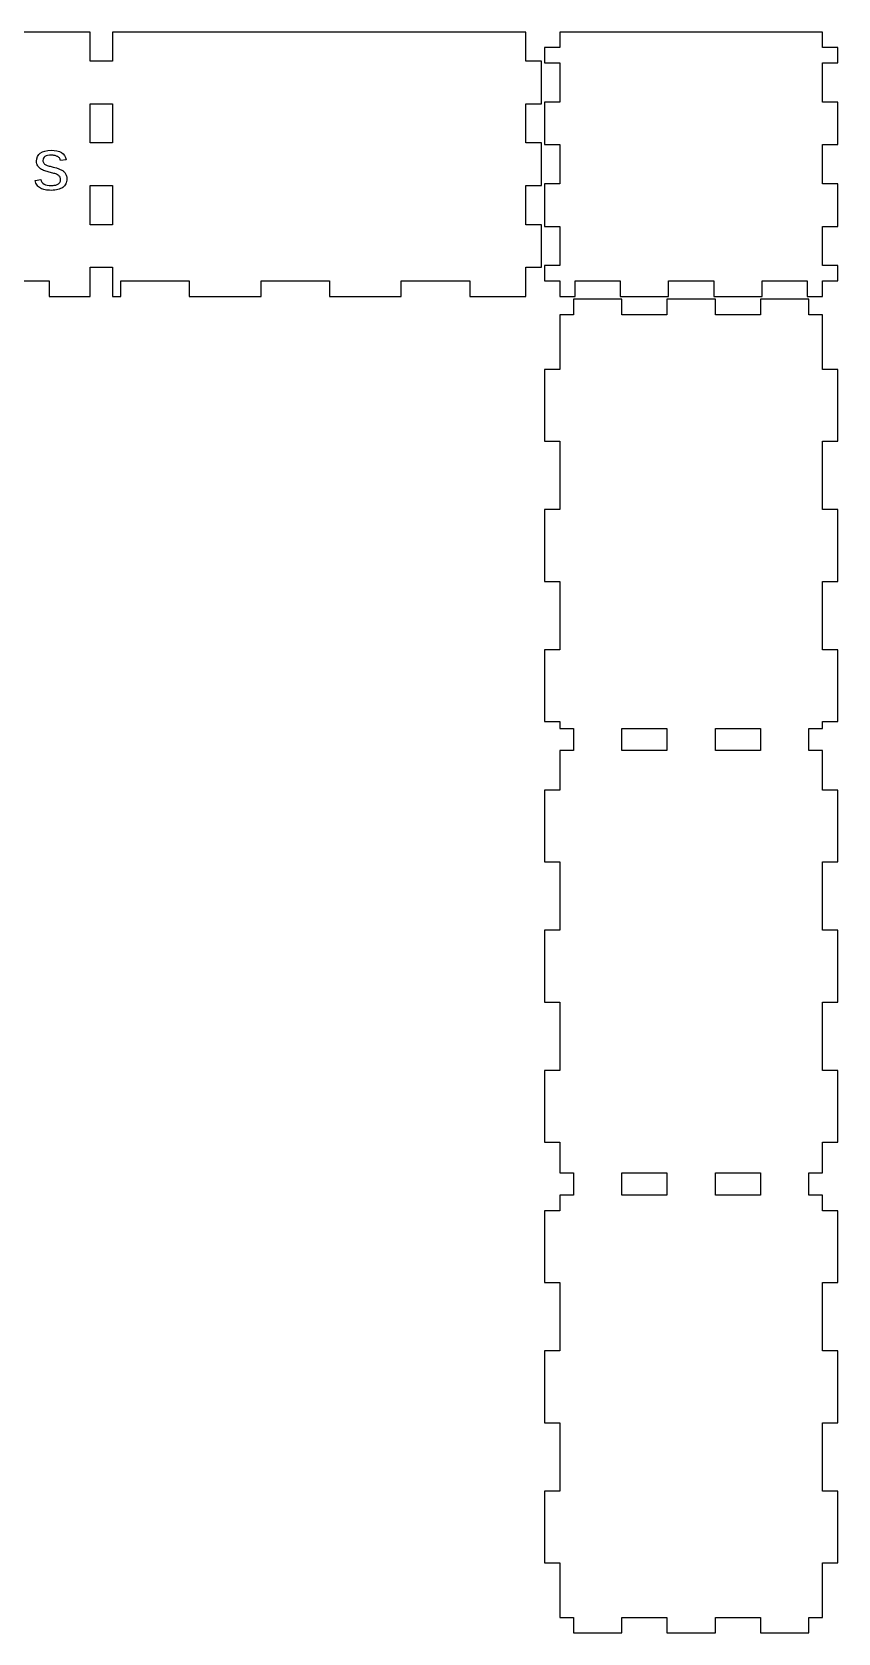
# Model space of a CAD drawing. Header units: metres. Extents: x -254 to 305, y -388 to -114.
# Drawn here: x -112.8 to 25.1, y -388.1 to -114.1 of the extents above; entities that cross this region are included whole.
import ezdxf

# ---------------------------------------------------------------- set-up
doc = ezdxf.new("R2010")
doc.units = ezdxf.units.M

msp = doc.modelspace()

# ---------------------------------------------------------------- linework, layer by layer
for p, q in [((-102.848, -114.125), (-175.132, -114.125)), ((-102.848, -119.11), (-102.848, -114.125)), ((-28.285, -114.125), (-99.048, -114.125)), ((-99.048, -114.125), (-99.048, -119.11)), ((-28.285, -119.11), (-28.285, -114.125)), ((22.465, -114.125), (-22.465, -114.125)), ((-22.465, -114.125), (-22.465, -116.785)), ((22.465, -116.785), (22.465, -114.125)), ((-22.465, -116.785), (-25.125, -116.785)), ((-25.125, -116.785), (-25.125, -119.39)), ((25.125, -116.785), (22.465, -116.785)), ((25.125, -119.39), (25.125, -116.785)), ((-99.048, -119.11), (-102.848, -119.11)), ((-25.625, -119.11), (-28.285, -119.11)), ((-25.625, -126.39), (-25.625, -119.11)), ((-25.125, -119.39), (-22.465, -119.39)), ((-22.465, -119.39), (-22.465, -126.11)), ((22.465, -126.11), (22.465, -119.39)), ((22.465, -119.39), (25.125, -119.39)), ((-102.848, -133.11), (-102.848, -126.39)), ((-102.848, -126.39), (-99.048, -126.39)), ((-99.048, -126.39), (-99.048, -133.11)), ((-28.285, -133.11), (-28.285, -126.39)), ((-28.285, -126.39), (-25.625, -126.39)), ((-22.465, -126.11), (-25.125, -126.11)), ((-25.125, -126.11), (-25.125, -133.39)), ((25.125, -126.11), (22.465, -126.11)), ((25.125, -133.39), (25.125, -126.11)), ((-99.048, -133.11), (-102.848, -133.11)), ((-25.625, -133.11), (-28.285, -133.11)), ((-25.625, -140.39), (-25.625, -133.11)), ((-25.125, -133.39), (-22.465, -133.39)), ((-22.465, -133.39), (-22.465, -140.11)), ((22.465, -140.11), (22.465, -133.39)), ((22.465, -133.39), (25.125, -133.39)), ((-112.018, -136.228), (-111.978, -135.802)), ((-112.006, -136.453), (-112.018, -136.228)), ((-111.969, -136.659), (-112.006, -136.453)), ((-111.978, -135.802), (-111.857, -135.43)), ((-111.909, -136.845), (-111.969, -136.659)), ((-111.824, -137.011), (-111.909, -136.845)), ((-111.857, -135.43), (-111.657, -135.112)), ((-111.657, -135.112), (-111.376, -134.848)), ((-111.376, -134.848), (-111.018, -134.64)), ((-111.018, -134.64), (-110.587, -134.492)), ((-110.908, -135.903), (-110.93, -136.118)), ((-110.93, -136.118), (-110.922, -136.246)), ((-110.922, -136.246), (-110.897, -136.363)), ((-110.841, -135.717), (-110.908, -135.903)), ((-110.897, -136.363), (-110.857, -136.468)), ((-110.857, -136.468), (-110.8, -136.562)), ((-110.731, -135.56), (-110.841, -135.717)), ((-110.8, -136.562), (-110.728, -136.645)), ((-110.577, -135.433), (-110.731, -135.56)), ((-110.728, -136.645), (-110.643, -136.722)), ((-110.643, -136.722), (-110.546, -136.792)), ((-110.587, -134.492), (-110.083, -134.403)), ((-110.376, -135.333), (-110.577, -135.433)), ((-110.546, -136.792), (-110.436, -136.856)), ((-110.436, -136.856), (-110.313, -136.913)), ((-110.126, -135.263), (-110.376, -135.333)), ((-110.313, -136.913), (-110.178, -136.967)), ((-110.178, -136.967), (-110.032, -137.017)), ((-109.828, -135.22), (-110.126, -135.263)), ((-110.083, -134.403), (-109.505, -134.374)), ((-109.481, -135.206), (-109.828, -135.22)), ((-109.505, -134.374), (-108.988, -134.398)), ((-109.342, -135.209), (-109.481, -135.206)), ((-109.206, -135.217), (-109.342, -135.209)), ((-109.073, -135.231), (-109.206, -135.217)), ((-108.942, -135.251), (-109.073, -135.231)), ((-108.988, -134.398), (-108.527, -134.469)), ((-108.815, -135.277), (-108.942, -135.251)), ((-108.696, -135.311), (-108.815, -135.277)), ((-108.582, -135.353), (-108.696, -135.311)), ((-108.476, -135.402), (-108.582, -135.353)), ((-108.527, -134.469), (-108.123, -134.589)), ((-108.376, -135.458), (-108.476, -135.402)), ((-108.284, -135.523), (-108.376, -135.458)), ((-108.2, -135.596), (-108.284, -135.523)), ((-108.123, -135.678), (-108.2, -135.596)), ((-108.123, -134.589), (-107.774, -134.756)), ((-108.055, -135.768), (-108.123, -135.678)), ((-107.999, -135.869), (-108.055, -135.768)), ((-107.955, -135.98), (-107.999, -135.869)), ((-107.922, -136.102), (-107.955, -135.98)), ((-106.962, -135.981), (-107.922, -136.102)), ((-107.774, -134.756), (-107.482, -134.976)), ((-107.482, -134.976), (-107.25, -135.253)), ((-107.25, -135.253), (-107.076, -135.588)), ((-107.076, -135.588), (-106.962, -135.981)), ((-112.274, -139.555), (-111.314, -139.366)), ((-112.211, -139.777), (-112.274, -139.555)), ((-111.719, -137.16), (-111.824, -137.011)), ((-111.6, -137.298), (-111.719, -137.16)), ((-111.466, -137.422), (-111.6, -137.298)), ((-111.318, -137.535), (-111.466, -137.422)), ((-111.157, -137.635), (-111.318, -137.535)), ((-111.314, -139.366), (-111.225, -139.613)), ((-111.225, -139.613), (-111.1, -139.825)), ((-110.986, -137.725), (-111.157, -137.635)), ((-110.806, -137.805), (-110.986, -137.725)), ((-110.617, -137.875), (-110.806, -137.805)), ((-110.422, -137.937), (-110.617, -137.875)), ((-110.226, -137.997), (-110.422, -137.937)), ((-110.03, -138.053), (-110.226, -137.997)), ((-110.032, -137.017), (-109.874, -137.064)), ((-109.054, -138.318), (-110.03, -138.053)), ((-109.874, -137.064), (-109.706, -137.108)), ((-109.706, -137.108), (-109.152, -137.25)), ((-109.152, -137.25), (-108.618, -137.394)), ((-108.883, -138.367), (-109.054, -138.318)), ((-108.725, -138.421), (-108.883, -138.367)), ((-108.581, -138.479), (-108.725, -138.421)), ((-108.618, -137.394), (-108.482, -137.434)), ((-108.45, -138.542), (-108.581, -138.479)), ((-108.482, -137.434), (-108.348, -137.478)), ((-108.332, -138.61), (-108.45, -138.542)), ((-108.348, -137.478), (-108.217, -137.526)), ((-108.228, -138.686), (-108.332, -138.61)), ((-108.138, -138.77), (-108.228, -138.686)), ((-108.217, -137.526), (-108.087, -137.578)), ((-108.062, -138.863), (-108.138, -138.77)), ((-108.087, -137.578), (-107.96, -137.634)), ((-108, -138.965), (-108.062, -138.863)), ((-107.957, -139.082), (-108, -138.965)), ((-107.989, -139.745), (-107.951, -139.627)), ((-107.96, -137.634), (-107.836, -137.694)), ((-107.93, -139.211), (-107.957, -139.082)), ((-107.951, -139.627), (-107.929, -139.497)), ((-107.922, -139.355), (-107.93, -139.211)), ((-107.929, -139.497), (-107.922, -139.355)), ((-107.836, -137.694), (-107.717, -137.759)), ((-107.717, -137.759), (-107.602, -137.829)), ((-107.602, -137.829), (-107.491, -137.904)), ((-107.491, -137.904), (-107.388, -137.986)), ((-107.388, -137.986), (-107.292, -138.076)), ((-107.292, -138.076), (-107.204, -138.174)), ((-107.204, -138.174), (-107.123, -138.279)), ((-107.123, -138.279), (-107.051, -138.393)), ((-107.051, -138.393), (-106.988, -138.515)), ((-106.988, -138.515), (-106.934, -138.646)), ((-106.879, -139.709), (-106.935, -139.91)), ((-106.934, -138.646), (-106.89, -138.786)), ((-106.89, -138.786), (-106.859, -138.936)), ((-106.845, -139.496), (-106.879, -139.709)), ((-106.859, -138.936), (-106.84, -139.098)), ((-106.834, -139.27), (-106.845, -139.496)), ((-106.84, -139.098), (-106.834, -139.27)), ((-112.133, -139.981), (-112.211, -139.777)), ((-112.039, -140.168), (-112.133, -139.981)), ((-111.93, -140.337), (-112.039, -140.168)), ((-111.805, -140.488), (-111.93, -140.337)), ((-111.667, -140.625), (-111.805, -140.488)), ((-111.514, -140.745), (-111.667, -140.625)), ((-111.348, -140.851), (-111.514, -140.745)), ((-111.167, -140.942), (-111.348, -140.851)), ((-110.972, -141.019), (-111.167, -140.942)), ((-111.1, -139.825), (-110.937, -140.002)), ((-110.764, -141.083), (-110.972, -141.019)), ((-110.937, -140.002), (-110.738, -140.143)), ((-110.541, -141.134), (-110.764, -141.083)), ((-110.738, -140.143), (-110.498, -140.251)), ((-110.304, -141.172), (-110.541, -141.134)), ((-110.498, -140.251), (-110.216, -140.328)), ((-110.052, -141.2), (-110.304, -141.172)), ((-110.216, -140.328), (-109.891, -140.374)), ((-109.787, -141.216), (-110.052, -141.2)), ((-109.891, -140.374), (-109.524, -140.39)), ((-109.508, -141.222), (-109.787, -141.216)), ((-109.524, -140.39), (-109.351, -140.387)), ((-109.197, -141.214), (-109.508, -141.222)), ((-109.351, -140.387), (-109.186, -140.377)), ((-108.904, -141.189), (-109.197, -141.214)), ((-109.186, -140.377), (-109.028, -140.362)), ((-109.028, -140.362), (-108.878, -140.341)), ((-108.63, -141.148), (-108.904, -141.189)), ((-108.878, -140.341), (-108.735, -140.311)), ((-108.735, -140.311), (-108.603, -140.273)), ((-108.373, -141.091), (-108.63, -141.148)), ((-108.603, -140.273), (-108.482, -140.226)), ((-108.482, -140.226), (-108.371, -140.171)), ((-108.134, -141.017), (-108.373, -141.091)), ((-108.371, -140.171), (-108.271, -140.106)), ((-108.271, -140.106), (-108.182, -140.031)), ((-108.182, -140.031), (-108.106, -139.946)), ((-107.915, -140.93), (-108.134, -141.017)), ((-108.106, -139.946), (-108.041, -139.851)), ((-108.041, -139.851), (-107.989, -139.745)), ((-107.715, -140.827), (-107.915, -140.93)), ((-107.535, -140.711), (-107.715, -140.827)), ((-107.374, -140.579), (-107.535, -140.711)), ((-107.233, -140.434), (-107.374, -140.579)), ((-107.113, -140.273), (-107.233, -140.434)), ((-107.014, -140.099), (-107.113, -140.273)), ((-106.935, -139.91), (-107.014, -140.099)), ((-102.848, -147.11), (-102.848, -140.39)), ((-102.848, -140.39), (-99.048, -140.39)), ((-99.048, -140.39), (-99.048, -147.11)), ((-28.285, -147.11), (-28.285, -140.39)), ((-28.285, -140.39), (-25.625, -140.39)), ((-22.465, -140.11), (-25.125, -140.11)), ((-25.125, -140.11), (-25.125, -147.39)), ((25.125, -140.11), (22.465, -140.11)), ((25.125, -147.39), (25.125, -140.11)), ((-99.048, -147.11), (-102.848, -147.11)), ((-25.625, -147.11), (-28.285, -147.11)), ((-25.625, -154.39), (-25.625, -147.11)), ((-25.125, -147.39), (-22.465, -147.39)), ((-22.465, -147.39), (-22.465, -154.11)), ((22.465, -154.11), (22.465, -147.39)), ((22.465, -147.39), (25.125, -147.39)), ((-102.848, -159.375), (-102.848, -154.39)), ((-102.848, -154.39), (-99.048, -154.39)), ((-99.048, -154.39), (-99.048, -159.375)), ((-28.285, -159.375), (-28.285, -154.39)), ((-28.285, -154.39), (-25.625, -154.39)), ((-22.465, -154.11), (-25.125, -154.11)), ((-25.125, -154.11), (-25.125, -156.715)), ((25.125, -154.11), (22.465, -154.11)), ((25.125, -156.715), (25.125, -154.11)), ((-121.61, -156.715), (-109.89, -156.715)), ((-109.89, -156.715), (-109.89, -159.375)), ((-97.61, -159.375), (-97.61, -156.715)), ((-97.61, -156.715), (-85.89, -156.715)), ((-85.89, -156.715), (-85.89, -159.375)), ((-73.61, -159.375), (-73.61, -156.715)), ((-73.61, -156.715), (-61.89, -156.715)), ((-61.89, -156.715), (-61.89, -159.375)), ((-49.61, -159.375), (-49.61, -156.715)), ((-49.61, -156.715), (-37.89, -156.715)), ((-37.89, -156.715), (-37.89, -159.375)), ((-25.125, -156.715), (-22.465, -156.715)), ((-22.465, -156.715), (-22.465, -159.375)), ((-19.86, -156.715), (-12.14, -156.715)), ((-19.86, -159.375), (-19.86, -156.715)), ((-12.14, -156.715), (-12.14, -159.375)), ((-3.86, -159.375), (-3.86, -156.715)), ((-3.86, -156.715), (3.86, -156.715)), ((3.86, -156.715), (3.86, -159.375)), ((12.14, -159.375), (12.14, -156.715)), ((12.14, -156.715), (19.86, -156.715)), ((19.86, -156.715), (19.86, -159.375)), ((22.465, -159.375), (22.465, -156.715)), ((22.465, -156.715), (25.125, -156.715)), ((-109.89, -159.375), (-102.848, -159.375)), ((-99.048, -159.375), (-97.61, -159.375)), ((-85.89, -159.375), (-73.61, -159.375)), ((-61.89, -159.375), (-49.61, -159.375)), ((-37.89, -159.375), (-28.285, -159.375)), ((-22.465, -159.375), (-19.86, -159.375)), ((-11.86, -159.875), (-20.14, -159.875)), ((-20.14, -159.875), (-20.14, -162.535)), ((-12.14, -159.375), (-3.86, -159.375)), ((-11.86, -162.535), (-11.86, -159.875)), ((4.14, -159.875), (-4.14, -159.875)), ((-4.14, -159.875), (-4.14, -162.535)), ((3.86, -159.375), (12.14, -159.375)), ((4.14, -162.535), (4.14, -159.875)), ((20.14, -159.875), (11.86, -159.875)), ((11.86, -159.875), (11.86, -162.535)), ((19.86, -159.375), (22.465, -159.375)), ((20.14, -162.535), (20.14, -159.875)), ((-20.14, -162.535), (-22.465, -162.535)), ((-22.465, -162.535), (-22.465, -171.86)), ((-4.14, -162.535), (-11.86, -162.535)), ((11.86, -162.535), (4.14, -162.535)), ((22.465, -162.535), (20.14, -162.535)), ((22.465, -171.86), (22.465, -162.535)), ((-22.465, -171.86), (-25.125, -171.86)), ((-25.125, -171.86), (-25.125, -184.14)), ((25.125, -171.86), (22.465, -171.86)), ((25.125, -184.14), (25.125, -171.86)), ((-25.125, -184.14), (-22.465, -184.14)), ((-22.465, -184.14), (-22.465, -195.86)), ((22.465, -195.86), (22.465, -184.14)), ((22.465, -184.14), (25.125, -184.14)), ((-22.465, -195.86), (-25.125, -195.86)), ((-25.125, -195.86), (-25.125, -208.14)), ((25.125, -195.86), (22.465, -195.86)), ((25.125, -208.14), (25.125, -195.86)), ((-25.125, -208.14), (-22.465, -208.14)), ((-22.465, -208.14), (-22.465, -219.86)), ((22.465, -219.86), (22.465, -208.14)), ((22.465, -208.14), (25.125, -208.14)), ((-22.465, -219.86), (-25.125, -219.86)), ((-25.125, -219.86), (-25.125, -232.14)), ((25.125, -219.86), (22.465, -219.86)), ((25.125, -232.14), (25.125, -219.86)), ((-25.125, -232.14), (-22.465, -232.14)), ((-22.465, -232.14), (-22.465, -233.298)), ((22.465, -233.298), (22.465, -232.14)), ((22.465, -232.14), (25.125, -232.14)), ((-22.465, -233.298), (-20.14, -233.298)), ((-20.14, -233.298), (-20.14, -237.098)), ((-11.86, -237.098), (-11.86, -233.298)), ((-11.86, -233.298), (-4.14, -233.298)), ((-4.14, -233.298), (-4.14, -237.098)), ((4.14, -237.098), (4.14, -233.298)), ((4.14, -233.298), (11.86, -233.298)), ((11.86, -233.298), (11.86, -237.098)), ((20.14, -237.098), (20.14, -233.298)), ((20.14, -233.298), (22.465, -233.298)), ((-20.14, -237.098), (-22.465, -237.098)), ((-22.465, -237.098), (-22.465, -243.86)), ((-4.14, -237.098), (-11.86, -237.098)), ((11.86, -237.098), (4.14, -237.098)), ((22.465, -237.098), (20.14, -237.098)), ((22.465, -243.86), (22.465, -237.098)), ((-22.465, -243.86), (-25.125, -243.86)), ((-25.125, -243.86), (-25.125, -256.14)), ((25.125, -243.86), (22.465, -243.86)), ((25.125, -256.14), (25.125, -243.86)), ((-25.125, -256.14), (-22.465, -256.14)), ((-22.465, -256.14), (-22.465, -267.86)), ((22.465, -267.86), (22.465, -256.14)), ((22.465, -256.14), (25.125, -256.14)), ((-22.465, -267.86), (-25.125, -267.86)), ((-25.125, -267.86), (-25.125, -280.14)), ((25.125, -267.86), (22.465, -267.86)), ((25.125, -280.14), (25.125, -267.86)), ((-25.125, -280.14), (-22.465, -280.14)), ((-22.465, -280.14), (-22.465, -291.86)), ((22.465, -291.86), (22.465, -280.14)), ((22.465, -280.14), (25.125, -280.14)), ((-22.465, -291.86), (-25.125, -291.86)), ((-25.125, -291.86), (-25.125, -304.14)), ((25.125, -291.86), (22.465, -291.86)), ((25.125, -304.14), (25.125, -291.86)), ((-25.125, -304.14), (-22.465, -304.14)), ((-22.465, -304.14), (-22.465, -309.382)), ((22.465, -309.382), (22.465, -304.14)), ((22.465, -304.14), (25.125, -304.14)), ((-22.465, -309.382), (-20.14, -309.382)), ((-20.14, -309.382), (-20.14, -313.182)), ((-11.86, -313.182), (-11.86, -309.382)), ((-11.86, -309.382), (-4.14, -309.382)), ((-4.14, -309.382), (-4.14, -313.182)), ((4.14, -313.182), (4.14, -309.382)), ((4.14, -309.382), (11.86, -309.382)), ((11.86, -309.382), (11.86, -313.182)), ((20.14, -313.182), (20.14, -309.382)), ((20.14, -309.382), (22.465, -309.382)), ((-20.14, -313.182), (-22.465, -313.182)), ((-22.465, -313.182), (-22.465, -315.86)), ((-4.14, -313.182), (-11.86, -313.182)), ((11.86, -313.182), (4.14, -313.182)), ((22.465, -313.182), (20.14, -313.182)), ((22.465, -315.86), (22.465, -313.182)), ((-22.465, -315.86), (-25.125, -315.86)), ((-25.125, -315.86), (-25.125, -328.14)), ((25.125, -315.86), (22.465, -315.86)), ((25.125, -328.14), (25.125, -315.86)), ((-25.125, -328.14), (-22.465, -328.14)), ((-22.465, -328.14), (-22.465, -339.86)), ((22.465, -339.86), (22.465, -328.14)), ((22.465, -328.14), (25.125, -328.14)), ((-22.465, -339.86), (-25.125, -339.86)), ((-25.125, -339.86), (-25.125, -352.14)), ((25.125, -339.86), (22.465, -339.86)), ((25.125, -352.14), (25.125, -339.86)), ((-25.125, -352.14), (-22.465, -352.14)), ((-22.465, -352.14), (-22.465, -363.86)), ((22.465, -363.86), (22.465, -352.14)), ((22.465, -352.14), (25.125, -352.14)), ((-22.465, -363.86), (-25.125, -363.86)), ((-25.125, -363.86), (-25.125, -376.14)), ((25.125, -363.86), (22.465, -363.86)), ((25.125, -376.14), (25.125, -363.86)), ((-25.125, -376.14), (-22.465, -376.14)), ((-22.465, -376.14), (-22.465, -385.465)), ((22.465, -385.465), (22.465, -376.14)), ((22.465, -376.14), (25.125, -376.14)), ((-22.465, -385.465), (-20.14, -385.465)), ((-20.14, -385.465), (-20.14, -388.125)), ((-11.86, -385.465), (-4.14, -385.465)), ((-11.86, -388.125), (-11.86, -385.465)), ((-4.14, -385.465), (-4.14, -388.125)), ((4.14, -388.125), (4.14, -385.465)), ((4.14, -385.465), (11.86, -385.465)), ((11.86, -385.465), (11.86, -388.125)), ((20.14, -388.125), (20.14, -385.465)), ((20.14, -385.465), (22.465, -385.465)), ((-20.14, -388.125), (-11.86, -388.125)), ((-4.14, -388.125), (4.14, -388.125)), ((11.86, -388.125), (20.14, -388.125))]:
    msp.add_line(p, q)

doc.saveas('drawing.dxf')
